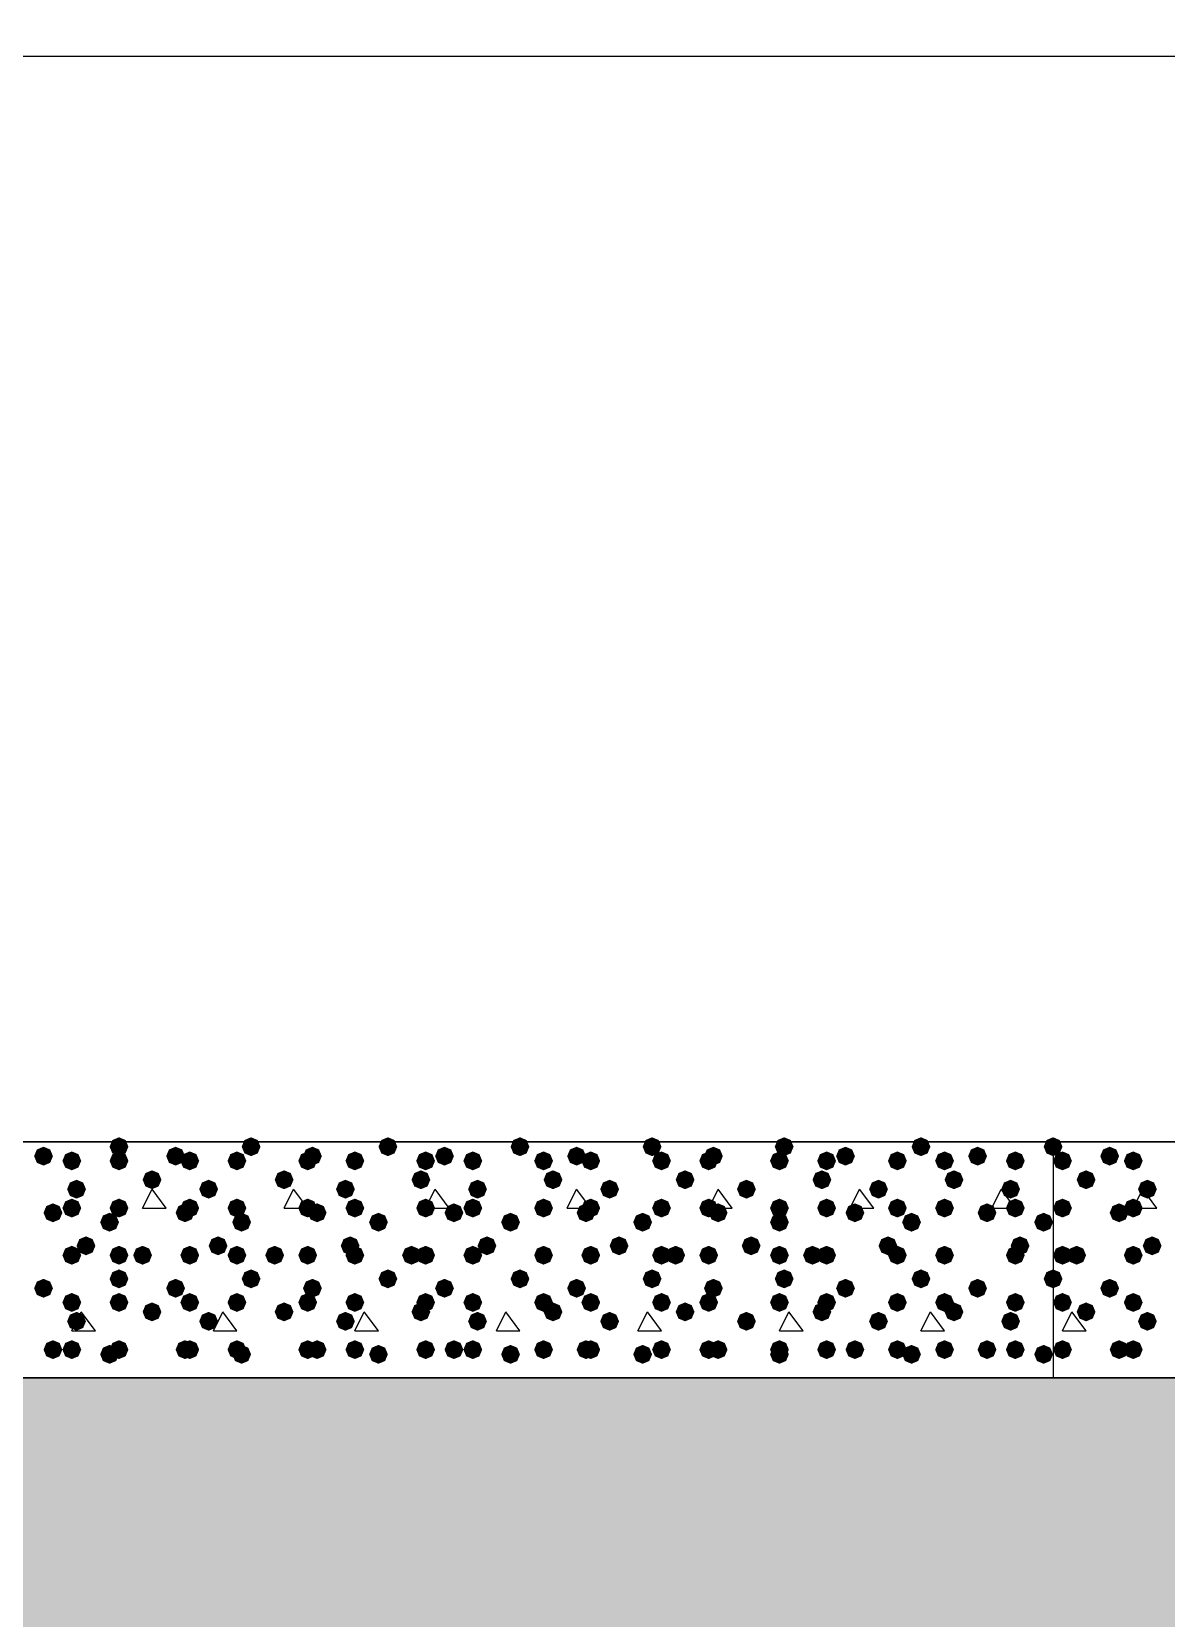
# Model space of a CAD drawing. Header units: millimetres. Extents: x 0 to 420, y 0 to 297.
# Drawn here: x 249.2 to 259.38, y 160.11 to 174.34 of the extents above; entities that cross this region are included whole.
import ezdxf

# ---------------------------------------------------------------- set-up
doc = ezdxf.new("R2010")
doc.units = ezdxf.units.MM
doc.layers.get('0').update_dxf_attribs({"linetype": 'CONTINUOUS'})

msp = doc.modelspace()

# ---------------------------------------------------------------- hatches: boundary and pattern name
at = {"true_color": 0x000008}
for points in [[(250.063, 164.338), (250.038129, 164.278204), (249.978333, 164.253333), (249.918538, 164.278204), (249.893667, 164.338), (249.918537, 164.397796), (249.978333, 164.422667), (250.038129, 164.397796)], [(251.248333, 164.338), (251.223462, 164.278204), (251.163667, 164.253333), (251.103871, 164.278204), (251.079, 164.338), (251.103871, 164.397796), (251.163667, 164.422667), (251.223462, 164.397796)], [(252.476, 164.338), (252.451129, 164.278204), (252.391333, 164.253333), (252.331538, 164.278204), (252.306667, 164.338), (252.331537, 164.397796), (252.391333, 164.422667), (252.451129, 164.397796)], [(253.661333, 164.338), (253.636462, 164.278204), (253.576667, 164.253333), (253.516871, 164.278204), (253.492, 164.338), (253.516871, 164.397796), (253.576667, 164.422667), (253.636462, 164.397796)], [(254.846667, 164.338), (254.821796, 164.278204), (254.762, 164.253333), (254.702204, 164.278204), (254.677333, 164.338), (254.702204, 164.397796), (254.762, 164.422667), (254.821796, 164.397796)], [(256.032, 164.338), (256.007129, 164.278204), (255.947333, 164.253333), (255.887538, 164.278204), (255.862667, 164.338), (255.887537, 164.397796), (255.947333, 164.422667), (256.007129, 164.397796)], [(257.259667, 164.338), (257.234796, 164.278204), (257.175, 164.253333), (257.115204, 164.278204), (257.090333, 164.338), (257.115204, 164.397796), (257.175, 164.422667), (257.234796, 164.397796)], [(258.445, 164.338), (258.420129, 164.278204), (258.360333, 164.253333), (258.300538, 164.278204), (258.275667, 164.338), (258.300537, 164.397796), (258.360333, 164.422667), (258.420129, 164.397796)], [(249.385667, 164.253333), (249.360796, 164.193537), (249.301, 164.168667), (249.241204, 164.193537), (249.216333, 164.253333), (249.241204, 164.313129), (249.301, 164.338), (249.360796, 164.313129)], [(249.639667, 164.211), (249.614796, 164.151204), (249.555, 164.126333), (249.495204, 164.151204), (249.470333, 164.211), (249.495204, 164.270796), (249.555, 164.295667), (249.614796, 164.270796)], [(250.063, 164.211), (250.038129, 164.151204), (249.978333, 164.126333), (249.918538, 164.151204), (249.893667, 164.211), (249.918537, 164.270796), (249.978333, 164.295667), (250.038129, 164.270796)], [(250.571, 164.253333), (250.546129, 164.193537), (250.486333, 164.168667), (250.426538, 164.193537), (250.401667, 164.253333), (250.426537, 164.313129), (250.486333, 164.338), (250.546129, 164.313129)], [(250.698, 164.211), (250.673129, 164.151204), (250.613333, 164.126333), (250.553538, 164.151204), (250.528667, 164.211), (250.553537, 164.270796), (250.613333, 164.295667), (250.673129, 164.270796)], [(251.121333, 164.211), (251.096462, 164.151204), (251.036667, 164.126333), (250.976871, 164.151204), (250.952, 164.211), (250.976871, 164.270796), (251.036667, 164.295667), (251.096462, 164.270796)], [(251.756333, 164.211), (251.731462, 164.151204), (251.671667, 164.126333), (251.611871, 164.151204), (251.587, 164.211), (251.611871, 164.270796), (251.671667, 164.295667), (251.731462, 164.270796)], [(251.798667, 164.253333), (251.773796, 164.193537), (251.714, 164.168667), (251.654204, 164.193537), (251.629333, 164.253333), (251.654204, 164.313129), (251.714, 164.338), (251.773796, 164.313129)], [(252.179667, 164.211), (252.154796, 164.151204), (252.095, 164.126333), (252.035204, 164.151204), (252.010333, 164.211), (252.035204, 164.270796), (252.095, 164.295667), (252.154796, 164.270796)], [(252.814667, 164.211), (252.789796, 164.151204), (252.73, 164.126333), (252.670204, 164.151204), (252.645333, 164.211), (252.670204, 164.270796), (252.73, 164.295667), (252.789796, 164.270796)], [(252.984, 164.253333), (252.959129, 164.193537), (252.899333, 164.168667), (252.839538, 164.193537), (252.814667, 164.253333), (252.839537, 164.313129), (252.899333, 164.338), (252.959129, 164.313129)], [(253.238, 164.211), (253.213129, 164.151204), (253.153333, 164.126333), (253.093538, 164.151204), (253.068667, 164.211), (253.093537, 164.270796), (253.153333, 164.295667), (253.213129, 164.270796)], [(253.873, 164.211), (253.848129, 164.151204), (253.788333, 164.126333), (253.728538, 164.151204), (253.703667, 164.211), (253.728537, 164.270796), (253.788333, 164.295667), (253.848129, 164.270796)], [(254.169333, 164.253333), (254.144463, 164.193537), (254.084667, 164.168667), (254.024871, 164.193537), (254, 164.253333), (254.024871, 164.313129), (254.084667, 164.338), (254.144462, 164.313129)], [(254.296333, 164.211), (254.271462, 164.151204), (254.211667, 164.126333), (254.151871, 164.151204), (254.127, 164.211), (254.151871, 164.270796), (254.211667, 164.295667), (254.271462, 164.270796)], [(254.931333, 164.211), (254.906462, 164.151204), (254.846667, 164.126333), (254.786871, 164.151204), (254.762, 164.211), (254.786871, 164.270796), (254.846667, 164.295667), (254.906462, 164.270796)], [(255.354667, 164.211), (255.329796, 164.151204), (255.27, 164.126333), (255.210204, 164.151204), (255.185333, 164.211), (255.210204, 164.270796), (255.27, 164.295667), (255.329796, 164.270796)], [(255.397, 164.253333), (255.372129, 164.193537), (255.312333, 164.168667), (255.252537, 164.193537), (255.227667, 164.253333), (255.252537, 164.313129), (255.312333, 164.338), (255.372129, 164.313129)], [(255.989667, 164.211), (255.964796, 164.151204), (255.905, 164.126333), (255.845204, 164.151204), (255.820333, 164.211), (255.845204, 164.270796), (255.905, 164.295667), (255.964796, 164.270796)], [(256.413, 164.211), (256.388129, 164.151204), (256.328333, 164.126333), (256.268537, 164.151204), (256.243667, 164.211), (256.268537, 164.270796), (256.328333, 164.295667), (256.388129, 164.270796)], [(256.582333, 164.253333), (256.557462, 164.193537), (256.497667, 164.168667), (256.437871, 164.193537), (256.413, 164.253333), (256.437871, 164.313129), (256.497667, 164.338), (256.557462, 164.313129)], [(257.048, 164.211), (257.023129, 164.151204), (256.963333, 164.126333), (256.903537, 164.151204), (256.878667, 164.211), (256.903537, 164.270796), (256.963333, 164.295667), (257.023129, 164.270796)], [(257.471333, 164.211), (257.446462, 164.151204), (257.386667, 164.126333), (257.326871, 164.151204), (257.302, 164.211), (257.326871, 164.270796), (257.386667, 164.295667), (257.446462, 164.270796)], [(257.767667, 164.253333), (257.742796, 164.193537), (257.683, 164.168667), (257.623204, 164.193537), (257.598333, 164.253333), (257.623204, 164.313129), (257.683, 164.338), (257.742796, 164.313129)], [(258.106333, 164.211), (258.081462, 164.151204), (258.021667, 164.126333), (257.961871, 164.151204), (257.937, 164.211), (257.961871, 164.270796), (258.021667, 164.295667), (258.081462, 164.270796)], [(250.359333, 164.041667), (250.334463, 163.981871), (250.274667, 163.957), (250.214871, 163.981871), (250.19, 164.041667), (250.214871, 164.101462), (250.274667, 164.126333), (250.334462, 164.101463)], [(251.544667, 164.041667), (251.519796, 163.981871), (251.46, 163.957), (251.400204, 163.981871), (251.375333, 164.041667), (251.400204, 164.101462), (251.46, 164.126333), (251.519796, 164.101463)], [(252.772333, 164.041667), (252.747462, 163.981871), (252.687667, 163.957), (252.627871, 163.981871), (252.603, 164.041667), (252.627871, 164.101462), (252.687667, 164.126333), (252.747462, 164.101463)], [(253.957667, 164.041667), (253.932796, 163.981871), (253.873, 163.957), (253.813204, 163.981871), (253.788333, 164.041667), (253.813204, 164.101462), (253.873, 164.126333), (253.932796, 164.101463)], [(255.143, 164.041667), (255.118129, 163.981871), (255.058333, 163.957), (254.998538, 163.981871), (254.973667, 164.041667), (254.998537, 164.101462), (255.058333, 164.126333), (255.118129, 164.101463)], [(256.370667, 164.041667), (256.345796, 163.981871), (256.286, 163.957), (256.226204, 163.981871), (256.201333, 164.041667), (256.226204, 164.101462), (256.286, 164.126333), (256.345796, 164.101463)], [(257.556, 164.041667), (257.531129, 163.981871), (257.471333, 163.957), (257.411538, 163.981871), (257.386667, 164.041667), (257.411537, 164.101462), (257.471333, 164.126333), (257.531129, 164.101463)], [(249.682, 163.957), (249.657129, 163.897204), (249.597333, 163.872333), (249.537537, 163.897204), (249.512667, 163.957), (249.537537, 164.016796), (249.597333, 164.041667), (249.657129, 164.016796)], [(250.867333, 163.957), (250.842462, 163.897204), (250.782667, 163.872333), (250.722871, 163.897204), (250.698, 163.957), (250.722871, 164.016796), (250.782667, 164.041667), (250.842462, 164.016796)], [(252.095, 163.957), (252.070129, 163.897204), (252.010333, 163.872333), (251.950538, 163.897204), (251.925667, 163.957), (251.950537, 164.016796), (252.010333, 164.041667), (252.070129, 164.016796)], [(253.280333, 163.957), (253.255462, 163.897204), (253.195667, 163.872333), (253.135871, 163.897204), (253.111, 163.957), (253.135871, 164.016796), (253.195667, 164.041667), (253.255462, 164.016796)], [(254.465667, 163.957), (254.440796, 163.897204), (254.381, 163.872333), (254.321204, 163.897204), (254.296333, 163.957), (254.321204, 164.016796), (254.381, 164.041667), (254.440796, 164.016796)], [(255.693333, 163.957), (255.668462, 163.897204), (255.608667, 163.872333), (255.548871, 163.897204), (255.524, 163.957), (255.548871, 164.016796), (255.608667, 164.041667), (255.668462, 164.016796)], [(256.878667, 163.957), (256.853796, 163.897204), (256.794, 163.872333), (256.734204, 163.897204), (256.709333, 163.957), (256.734204, 164.016796), (256.794, 164.041667), (256.853796, 164.016796)], [(258.064, 163.957), (258.039129, 163.897204), (257.979333, 163.872333), (257.919538, 163.897204), (257.894667, 163.957), (257.919537, 164.016796), (257.979333, 164.041667), (258.039129, 164.016796)], [(249.470333, 163.745333), (249.445462, 163.685537), (249.385667, 163.660667), (249.325871, 163.685537), (249.301, 163.745333), (249.325871, 163.805129), (249.385667, 163.83), (249.445462, 163.805129)], [(249.639667, 163.787667), (249.614796, 163.727871), (249.555, 163.703), (249.495204, 163.727871), (249.470333, 163.787667), (249.495204, 163.847462), (249.555, 163.872333), (249.614796, 163.847463)], [(250.063, 163.787667), (250.038129, 163.727871), (249.978333, 163.703), (249.918538, 163.727871), (249.893667, 163.787667), (249.918537, 163.847462), (249.978333, 163.872333), (250.038129, 163.847463)], [(250.655667, 163.745333), (250.630796, 163.685537), (250.571, 163.660667), (250.511204, 163.685537), (250.486333, 163.745333), (250.511204, 163.805129), (250.571, 163.83), (250.630796, 163.805129)], [(250.698, 163.787667), (250.673129, 163.727871), (250.613333, 163.703), (250.553538, 163.727871), (250.528667, 163.787667), (250.553537, 163.847462), (250.613333, 163.872333), (250.673129, 163.847463)], [(251.121333, 163.787667), (251.096462, 163.727871), (251.036667, 163.703), (250.976871, 163.727871), (250.952, 163.787667), (250.976871, 163.847462), (251.036667, 163.872333), (251.096462, 163.847463)], [(251.756333, 163.787667), (251.731462, 163.727871), (251.671667, 163.703), (251.611871, 163.727871), (251.587, 163.787667), (251.611871, 163.847462), (251.671667, 163.872333), (251.731462, 163.847463)], [(251.841, 163.745333), (251.816129, 163.685537), (251.756333, 163.660667), (251.696538, 163.685537), (251.671667, 163.745333), (251.696537, 163.805129), (251.756333, 163.83), (251.816129, 163.805129)], [(252.179667, 163.787667), (252.154796, 163.727871), (252.095, 163.703), (252.035204, 163.727871), (252.010333, 163.787667), (252.035204, 163.847462), (252.095, 163.872333), (252.154796, 163.847463)], [(252.814667, 163.787667), (252.789796, 163.727871), (252.73, 163.703), (252.670204, 163.727871), (252.645333, 163.787667), (252.670204, 163.847462), (252.73, 163.872333), (252.789796, 163.847463)], [(253.068667, 163.745333), (253.043796, 163.685537), (252.984, 163.660667), (252.924204, 163.685537), (252.899333, 163.745333), (252.924204, 163.805129), (252.984, 163.83), (253.043796, 163.805129)], [(253.238, 163.787667), (253.213129, 163.727871), (253.153333, 163.703), (253.093538, 163.727871), (253.068667, 163.787667), (253.093537, 163.847462), (253.153333, 163.872333), (253.213129, 163.847463)], [(253.873, 163.787667), (253.848129, 163.727871), (253.788333, 163.703), (253.728538, 163.727871), (253.703667, 163.787667), (253.728537, 163.847462), (253.788333, 163.872333), (253.848129, 163.847463)], [(254.254, 163.745333), (254.229129, 163.685537), (254.169333, 163.660667), (254.109537, 163.685537), (254.084667, 163.745333), (254.109537, 163.805129), (254.169333, 163.83), (254.229129, 163.805129)], [(254.296333, 163.787667), (254.271462, 163.727871), (254.211667, 163.703), (254.151871, 163.727871), (254.127, 163.787667), (254.151871, 163.847462), (254.211667, 163.872333), (254.271462, 163.847463)], [(254.931333, 163.787667), (254.906462, 163.727871), (254.846667, 163.703), (254.786871, 163.727871), (254.762, 163.787667), (254.786871, 163.847462), (254.846667, 163.872333), (254.906462, 163.847463)], [(255.354667, 163.787667), (255.329796, 163.727871), (255.27, 163.703), (255.210204, 163.727871), (255.185333, 163.787667), (255.210204, 163.847462), (255.27, 163.872333), (255.329796, 163.847463)], [(255.439333, 163.745333), (255.414463, 163.685537), (255.354667, 163.660667), (255.294871, 163.685537), (255.27, 163.745333), (255.294871, 163.805129), (255.354667, 163.83), (255.414462, 163.805129)], [(255.989667, 163.787667), (255.964796, 163.727871), (255.905, 163.703), (255.845204, 163.727871), (255.820333, 163.787667), (255.845204, 163.847462), (255.905, 163.872333), (255.964796, 163.847463)], [(256.413, 163.787667), (256.388129, 163.727871), (256.328333, 163.703), (256.268537, 163.727871), (256.243667, 163.787667), (256.268537, 163.847462), (256.328333, 163.872333), (256.388129, 163.847463)], [(256.667, 163.745333), (256.642129, 163.685537), (256.582333, 163.660667), (256.522538, 163.685537), (256.497667, 163.745333), (256.522537, 163.805129), (256.582333, 163.83), (256.642129, 163.805129)], [(257.048, 163.787667), (257.023129, 163.727871), (256.963333, 163.703), (256.903537, 163.727871), (256.878667, 163.787667), (256.903537, 163.847462), (256.963333, 163.872333), (257.023129, 163.847463)], [(257.471333, 163.787667), (257.446462, 163.727871), (257.386667, 163.703), (257.326871, 163.727871), (257.302, 163.787667), (257.326871, 163.847462), (257.386667, 163.872333), (257.446462, 163.847463)], [(257.852333, 163.745333), (257.827463, 163.685537), (257.767667, 163.660667), (257.707871, 163.685537), (257.683, 163.745333), (257.707871, 163.805129), (257.767667, 163.83), (257.827462, 163.805129)], [(258.106333, 163.787667), (258.081462, 163.727871), (258.021667, 163.703), (257.961871, 163.727871), (257.937, 163.787667), (257.961871, 163.847462), (258.021667, 163.872333), (258.081462, 163.847463)], [(249.978333, 163.660667), (249.953463, 163.600871), (249.893667, 163.576), (249.833871, 163.600871), (249.809, 163.660667), (249.833871, 163.720462), (249.893667, 163.745333), (249.953462, 163.720463)], [(251.163667, 163.660667), (251.138796, 163.600871), (251.079, 163.576), (251.019204, 163.600871), (250.994333, 163.660667), (251.019204, 163.720462), (251.079, 163.745333), (251.138796, 163.720463)], [(252.391333, 163.660667), (252.366462, 163.600871), (252.306667, 163.576), (252.246871, 163.600871), (252.222, 163.660667), (252.246871, 163.720462), (252.306667, 163.745333), (252.366462, 163.720463)], [(253.576667, 163.660667), (253.551796, 163.600871), (253.492, 163.576), (253.432204, 163.600871), (253.407333, 163.660667), (253.432204, 163.720462), (253.492, 163.745333), (253.551796, 163.720463)], [(254.762, 163.660667), (254.737129, 163.600871), (254.677333, 163.576), (254.617538, 163.600871), (254.592667, 163.660667), (254.617537, 163.720462), (254.677333, 163.745333), (254.737129, 163.720463)], [(255.989667, 163.660667), (255.964796, 163.600871), (255.905, 163.576), (255.845204, 163.600871), (255.820333, 163.660667), (255.845204, 163.720462), (255.905, 163.745333), (255.964796, 163.720463)], [(257.175, 163.660667), (257.150129, 163.600871), (257.090333, 163.576), (257.030538, 163.600871), (257.005667, 163.660667), (257.030537, 163.720462), (257.090333, 163.745333), (257.150129, 163.720463)], [(258.360333, 163.660667), (258.335462, 163.600871), (258.275667, 163.576), (258.215871, 163.600871), (258.191, 163.660667), (258.215871, 163.720462), (258.275667, 163.745333), (258.335462, 163.720463)], [(249.766667, 163.449), (249.741796, 163.389204), (249.682, 163.364333), (249.622204, 163.389204), (249.597333, 163.449), (249.622204, 163.508796), (249.682, 163.533667), (249.741796, 163.508796)], [(250.952, 163.449), (250.927129, 163.389204), (250.867333, 163.364333), (250.807538, 163.389204), (250.782667, 163.449), (250.807537, 163.508796), (250.867333, 163.533667), (250.927129, 163.508796)], [(252.137333, 163.449), (252.112462, 163.389204), (252.052667, 163.364333), (251.992871, 163.389204), (251.968, 163.449), (251.992871, 163.508796), (252.052667, 163.533667), (252.112462, 163.508796)], [(253.365, 163.449), (253.340129, 163.389204), (253.280333, 163.364333), (253.220538, 163.389204), (253.195667, 163.449), (253.220537, 163.508796), (253.280333, 163.533667), (253.340129, 163.508796)], [(254.550333, 163.449), (254.525462, 163.389204), (254.465667, 163.364333), (254.405871, 163.389204), (254.381, 163.449), (254.405871, 163.508796), (254.465667, 163.533667), (254.525462, 163.508796)], [(255.735667, 163.449), (255.710796, 163.389204), (255.651, 163.364333), (255.591204, 163.389204), (255.566333, 163.449), (255.591204, 163.508796), (255.651, 163.533667), (255.710796, 163.508796)], [(256.963333, 163.449), (256.938463, 163.389204), (256.878667, 163.364333), (256.818871, 163.389204), (256.794, 163.449), (256.818871, 163.508796), (256.878667, 163.533667), (256.938462, 163.508796)], [(258.148667, 163.449), (258.123796, 163.389204), (258.064, 163.364333), (258.004204, 163.389204), (257.979333, 163.449), (258.004204, 163.508796), (258.064, 163.533667), (258.123796, 163.508796)], [(249.639667, 163.364333), (249.614796, 163.304537), (249.555, 163.279667), (249.495204, 163.304537), (249.470333, 163.364333), (249.495204, 163.424129), (249.555, 163.449), (249.614796, 163.424129)], [(250.063, 163.364333), (250.038129, 163.304537), (249.978333, 163.279667), (249.918538, 163.304537), (249.893667, 163.364333), (249.918537, 163.424129), (249.978333, 163.449), (250.038129, 163.424129)], [(250.274667, 163.364333), (250.249796, 163.304537), (250.19, 163.279667), (250.130204, 163.304537), (250.105333, 163.364333), (250.130204, 163.424129), (250.19, 163.449), (250.249796, 163.424129)], [(250.698, 163.364333), (250.673129, 163.304537), (250.613333, 163.279667), (250.553538, 163.304537), (250.528667, 163.364333), (250.553537, 163.424129), (250.613333, 163.449), (250.673129, 163.424129)], [(251.121333, 163.364333), (251.096462, 163.304537), (251.036667, 163.279667), (250.976871, 163.304537), (250.952, 163.364333), (250.976871, 163.424129), (251.036667, 163.449), (251.096462, 163.424129)], [(251.46, 163.364333), (251.435129, 163.304537), (251.375333, 163.279667), (251.315538, 163.304537), (251.290667, 163.364333), (251.315537, 163.424129), (251.375333, 163.449), (251.435129, 163.424129)], [(251.756333, 163.364333), (251.731462, 163.304537), (251.671667, 163.279667), (251.611871, 163.304537), (251.587, 163.364333), (251.611871, 163.424129), (251.671667, 163.449), (251.731462, 163.424129)], [(252.179667, 163.364333), (252.154796, 163.304537), (252.095, 163.279667), (252.035204, 163.304537), (252.010333, 163.364333), (252.035204, 163.424129), (252.095, 163.449), (252.154796, 163.424129)], [(252.687667, 163.364333), (252.662796, 163.304537), (252.603, 163.279667), (252.543204, 163.304537), (252.518333, 163.364333), (252.543204, 163.424129), (252.603, 163.449), (252.662796, 163.424129)], [(252.814667, 163.364333), (252.789796, 163.304537), (252.73, 163.279667), (252.670204, 163.304537), (252.645333, 163.364333), (252.670204, 163.424129), (252.73, 163.449), (252.789796, 163.424129)], [(253.238, 163.364333), (253.213129, 163.304537), (253.153333, 163.279667), (253.093538, 163.304537), (253.068667, 163.364333), (253.093537, 163.424129), (253.153333, 163.449), (253.213129, 163.424129)], [(253.873, 163.364333), (253.848129, 163.304537), (253.788333, 163.279667), (253.728538, 163.304537), (253.703667, 163.364333), (253.728537, 163.424129), (253.788333, 163.449), (253.848129, 163.424129)], [(253.873, 163.364333), (253.848129, 163.304537), (253.788333, 163.279667), (253.728538, 163.304537), (253.703667, 163.364333), (253.728537, 163.424129), (253.788333, 163.449), (253.848129, 163.424129)], [(254.296333, 163.364333), (254.271462, 163.304537), (254.211667, 163.279667), (254.151871, 163.304537), (254.127, 163.364333), (254.151871, 163.424129), (254.211667, 163.449), (254.271462, 163.424129)], [(254.931333, 163.364333), (254.906462, 163.304537), (254.846667, 163.279667), (254.786871, 163.304537), (254.762, 163.364333), (254.786871, 163.424129), (254.846667, 163.449), (254.906462, 163.424129)], [(255.058333, 163.364333), (255.033462, 163.304537), (254.973667, 163.279667), (254.913871, 163.304537), (254.889, 163.364333), (254.913871, 163.424129), (254.973667, 163.449), (255.033462, 163.424129)], [(255.354667, 163.364333), (255.329796, 163.304537), (255.27, 163.279667), (255.210204, 163.304537), (255.185333, 163.364333), (255.210204, 163.424129), (255.27, 163.449), (255.329796, 163.424129)], [(255.989667, 163.364333), (255.964796, 163.304537), (255.905, 163.279667), (255.845204, 163.304537), (255.820333, 163.364333), (255.845204, 163.424129), (255.905, 163.449), (255.964796, 163.424129)], [(256.286, 163.364333), (256.261129, 163.304537), (256.201333, 163.279667), (256.141538, 163.304537), (256.116667, 163.364333), (256.141537, 163.424129), (256.201333, 163.449), (256.261129, 163.424129)], [(256.413, 163.364333), (256.388129, 163.304537), (256.328333, 163.279667), (256.268537, 163.304537), (256.243667, 163.364333), (256.268537, 163.424129), (256.328333, 163.449), (256.388129, 163.424129)], [(257.048, 163.364333), (257.023129, 163.304537), (256.963333, 163.279667), (256.903537, 163.304537), (256.878667, 163.364333), (256.903537, 163.424129), (256.963333, 163.449), (257.023129, 163.424129)], [(257.471333, 163.364333), (257.446462, 163.304537), (257.386667, 163.279667), (257.326871, 163.304537), (257.302, 163.364333), (257.326871, 163.424129), (257.386667, 163.449), (257.446462, 163.424129)], [(257.471333, 163.364333), (257.446462, 163.304537), (257.386667, 163.279667), (257.326871, 163.304537), (257.302, 163.364333), (257.326871, 163.424129), (257.386667, 163.449), (257.446462, 163.424129)], [(258.106333, 163.364333), (258.081462, 163.304537), (258.021667, 163.279667), (257.961871, 163.304537), (257.937, 163.364333), (257.961871, 163.424129), (258.021667, 163.449), (258.081462, 163.424129)], [(249.385667, 163.068), (249.360796, 163.008204), (249.301, 162.983333), (249.241204, 163.008204), (249.216333, 163.068), (249.241204, 163.127796), (249.301, 163.152667), (249.360796, 163.127796)], [(250.063, 163.152667), (250.038129, 163.092871), (249.978333, 163.068), (249.918538, 163.092871), (249.893667, 163.152667), (249.918537, 163.212462), (249.978333, 163.237333), (250.038129, 163.212463)], [(250.571, 163.068), (250.546129, 163.008204), (250.486333, 162.983333), (250.426538, 163.008204), (250.401667, 163.068), (250.426537, 163.127796), (250.486333, 163.152667), (250.546129, 163.127796)], [(251.248333, 163.152667), (251.223462, 163.092871), (251.163667, 163.068), (251.103871, 163.092871), (251.079, 163.152667), (251.103871, 163.212462), (251.163667, 163.237333), (251.223462, 163.212463)], [(251.798667, 163.068), (251.773796, 163.008204), (251.714, 162.983333), (251.654204, 163.008204), (251.629333, 163.068), (251.654204, 163.127796), (251.714, 163.152667), (251.773796, 163.127796)], [(252.476, 163.152667), (252.451129, 163.092871), (252.391333, 163.068), (252.331538, 163.092871), (252.306667, 163.152667), (252.331537, 163.212462), (252.391333, 163.237333), (252.451129, 163.212463)], [(252.984, 163.068), (252.959129, 163.008204), (252.899333, 162.983333), (252.839538, 163.008204), (252.814667, 163.068), (252.839537, 163.127796), (252.899333, 163.152667), (252.959129, 163.127796)], [(253.661333, 163.152667), (253.636462, 163.092871), (253.576667, 163.068), (253.516871, 163.092871), (253.492, 163.152667), (253.516871, 163.212462), (253.576667, 163.237333), (253.636462, 163.212463)], [(254.169333, 163.068), (254.144463, 163.008204), (254.084667, 162.983333), (254.024871, 163.008204), (254, 163.068), (254.024871, 163.127796), (254.084667, 163.152667), (254.144462, 163.127796)], [(254.846667, 163.152667), (254.821796, 163.092871), (254.762, 163.068), (254.702204, 163.092871), (254.677333, 163.152667), (254.702204, 163.212462), (254.762, 163.237333), (254.821796, 163.212463)], [(255.397, 163.068), (255.372129, 163.008204), (255.312333, 162.983333), (255.252537, 163.008204), (255.227667, 163.068), (255.252537, 163.127796), (255.312333, 163.152667), (255.372129, 163.127796)], [(256.032, 163.152667), (256.007129, 163.092871), (255.947333, 163.068), (255.887538, 163.092871), (255.862667, 163.152667), (255.887537, 163.212462), (255.947333, 163.237333), (256.007129, 163.212463)], [(256.582333, 163.068), (256.557462, 163.008204), (256.497667, 162.983333), (256.437871, 163.008204), (256.413, 163.068), (256.437871, 163.127796), (256.497667, 163.152667), (256.557462, 163.127796)], [(257.259667, 163.152667), (257.234796, 163.092871), (257.175, 163.068), (257.115204, 163.092871), (257.090333, 163.152667), (257.115204, 163.212462), (257.175, 163.237333), (257.234796, 163.212463)], [(257.767667, 163.068), (257.742796, 163.008204), (257.683, 162.983333), (257.623204, 163.008204), (257.598333, 163.068), (257.623204, 163.127796), (257.683, 163.152667), (257.742796, 163.127796)], [(258.445, 163.152667), (258.420129, 163.092871), (258.360333, 163.068), (258.300538, 163.092871), (258.275667, 163.152667), (258.300537, 163.212462), (258.360333, 163.237333), (258.420129, 163.212463)], [(249.639667, 162.941), (249.614796, 162.881204), (249.555, 162.856333), (249.495204, 162.881204), (249.470333, 162.941), (249.495204, 163.000796), (249.555, 163.025667), (249.614796, 163.000796)], [(250.063, 162.941), (250.038129, 162.881204), (249.978333, 162.856333), (249.918538, 162.881204), (249.893667, 162.941), (249.918537, 163.000796), (249.978333, 163.025667), (250.038129, 163.000796)], [(250.698, 162.941), (250.673129, 162.881204), (250.613333, 162.856333), (250.553538, 162.881204), (250.528667, 162.941), (250.553537, 163.000796), (250.613333, 163.025667), (250.673129, 163.000796)], [(251.121333, 162.941), (251.096462, 162.881204), (251.036667, 162.856333), (250.976871, 162.881204), (250.952, 162.941), (250.976871, 163.000796), (251.036667, 163.025667), (251.096462, 163.000796)], [(251.756333, 162.941), (251.731462, 162.881204), (251.671667, 162.856333), (251.611871, 162.881204), (251.587, 162.941), (251.611871, 163.000796), (251.671667, 163.025667), (251.731462, 163.000796)], [(252.179667, 162.941), (252.154796, 162.881204), (252.095, 162.856333), (252.035204, 162.881204), (252.010333, 162.941), (252.035204, 163.000796), (252.095, 163.025667), (252.154796, 163.000796)], [(252.814667, 162.941), (252.789796, 162.881204), (252.73, 162.856333), (252.670204, 162.881204), (252.645333, 162.941), (252.670204, 163.000796), (252.73, 163.025667), (252.789796, 163.000796)], [(253.238, 162.941), (253.213129, 162.881204), (253.153333, 162.856333), (253.093538, 162.881204), (253.068667, 162.941), (253.093537, 163.000796), (253.153333, 163.025667), (253.213129, 163.000796)], [(253.873, 162.941), (253.848129, 162.881204), (253.788333, 162.856333), (253.728538, 162.881204), (253.703667, 162.941), (253.728537, 163.000796), (253.788333, 163.025667), (253.848129, 163.000796)], [(254.296333, 162.941), (254.271462, 162.881204), (254.211667, 162.856333), (254.151871, 162.881204), (254.127, 162.941), (254.151871, 163.000796), (254.211667, 163.025667), (254.271462, 163.000796)], [(254.931333, 162.941), (254.906462, 162.881204), (254.846667, 162.856333), (254.786871, 162.881204), (254.762, 162.941), (254.786871, 163.000796), (254.846667, 163.025667), (254.906462, 163.000796)], [(255.354667, 162.941), (255.329796, 162.881204), (255.27, 162.856333), (255.210204, 162.881204), (255.185333, 162.941), (255.210204, 163.000796), (255.27, 163.025667), (255.329796, 163.000796)], [(255.989667, 162.941), (255.964796, 162.881204), (255.905, 162.856333), (255.845204, 162.881204), (255.820333, 162.941), (255.845204, 163.000796), (255.905, 163.025667), (255.964796, 163.000796)], [(256.413, 162.941), (256.388129, 162.881204), (256.328333, 162.856333), (256.268537, 162.881204), (256.243667, 162.941), (256.268537, 163.000796), (256.328333, 163.025667), (256.388129, 163.000796)], [(257.048, 162.941), (257.023129, 162.881204), (256.963333, 162.856333), (256.903537, 162.881204), (256.878667, 162.941), (256.903537, 163.000796), (256.963333, 163.025667), (257.023129, 163.000796)], [(257.471333, 162.941), (257.446462, 162.881204), (257.386667, 162.856333), (257.326871, 162.881204), (257.302, 162.941), (257.326871, 163.000796), (257.386667, 163.025667), (257.446462, 163.000796)], [(258.106333, 162.941), (258.081462, 162.881204), (258.021667, 162.856333), (257.961871, 162.881204), (257.937, 162.941), (257.961871, 163.000796), (258.021667, 163.025667), (258.081462, 163.000796)], [(249.682, 162.771667), (249.657129, 162.711871), (249.597333, 162.687), (249.537537, 162.711871), (249.512667, 162.771667), (249.537537, 162.831462), (249.597333, 162.856333), (249.657129, 162.831463)], [(250.359333, 162.856333), (250.334463, 162.796537), (250.274667, 162.771667), (250.214871, 162.796537), (250.19, 162.856333), (250.214871, 162.916129), (250.274667, 162.941), (250.334462, 162.916129)], [(250.867333, 162.771667), (250.842462, 162.711871), (250.782667, 162.687), (250.722871, 162.711871), (250.698, 162.771667), (250.722871, 162.831462), (250.782667, 162.856333), (250.842462, 162.831463)], [(251.544667, 162.856333), (251.519796, 162.796537), (251.46, 162.771667), (251.400204, 162.796537), (251.375333, 162.856333), (251.400204, 162.916129), (251.46, 162.941), (251.519796, 162.916129)], [(252.095, 162.771667), (252.070129, 162.711871), (252.010333, 162.687), (251.950538, 162.711871), (251.925667, 162.771667), (251.950537, 162.831462), (252.010333, 162.856333), (252.070129, 162.831463)], [(252.772333, 162.856333), (252.747462, 162.796537), (252.687667, 162.771667), (252.627871, 162.796537), (252.603, 162.856333), (252.627871, 162.916129), (252.687667, 162.941), (252.747462, 162.916129)], [(253.280333, 162.771667), (253.255462, 162.711871), (253.195667, 162.687), (253.135871, 162.711871), (253.111, 162.771667), (253.135871, 162.831462), (253.195667, 162.856333), (253.255462, 162.831463)], [(253.957667, 162.856333), (253.932796, 162.796537), (253.873, 162.771667), (253.813204, 162.796537), (253.788333, 162.856333), (253.813204, 162.916129), (253.873, 162.941), (253.932796, 162.916129)], [(254.465667, 162.771667), (254.440796, 162.711871), (254.381, 162.687), (254.321204, 162.711871), (254.296333, 162.771667), (254.321204, 162.831462), (254.381, 162.856333), (254.440796, 162.831463)], [(255.143, 162.856333), (255.118129, 162.796537), (255.058333, 162.771667), (254.998538, 162.796537), (254.973667, 162.856333), (254.998537, 162.916129), (255.058333, 162.941), (255.118129, 162.916129)], [(255.693333, 162.771667), (255.668462, 162.711871), (255.608667, 162.687), (255.548871, 162.711871), (255.524, 162.771667), (255.548871, 162.831462), (255.608667, 162.856333), (255.668462, 162.831463)], [(256.370667, 162.856333), (256.345796, 162.796537), (256.286, 162.771667), (256.226204, 162.796537), (256.201333, 162.856333), (256.226204, 162.916129), (256.286, 162.941), (256.345796, 162.916129)], [(256.878667, 162.771667), (256.853796, 162.711871), (256.794, 162.687), (256.734204, 162.711871), (256.709333, 162.771667), (256.734204, 162.831462), (256.794, 162.856333), (256.853796, 162.831463)], [(257.556, 162.856333), (257.531129, 162.796537), (257.471333, 162.771667), (257.411538, 162.796537), (257.386667, 162.856333), (257.411537, 162.916129), (257.471333, 162.941), (257.531129, 162.916129)], [(258.064, 162.771667), (258.039129, 162.711871), (257.979333, 162.687), (257.919538, 162.711871), (257.894667, 162.771667), (257.919537, 162.831462), (257.979333, 162.856333), (258.039129, 162.831463)], [(249.470333, 162.517667), (249.445462, 162.457871), (249.385667, 162.433), (249.325871, 162.457871), (249.301, 162.517667), (249.325871, 162.577462), (249.385667, 162.602333), (249.445462, 162.577463)], [(249.639667, 162.517667), (249.614796, 162.457871), (249.555, 162.433), (249.495204, 162.457871), (249.470333, 162.517667), (249.495204, 162.577462), (249.555, 162.602333), (249.614796, 162.577463)], [(249.978333, 162.475333), (249.953463, 162.415537), (249.893667, 162.390667), (249.833871, 162.415537), (249.809, 162.475333), (249.833871, 162.535129), (249.893667, 162.56), (249.953462, 162.535129)], [(250.063, 162.517667), (250.038129, 162.457871), (249.978333, 162.433), (249.918538, 162.457871), (249.893667, 162.517667), (249.918537, 162.577462), (249.978333, 162.602333), (250.038129, 162.577463)], [(250.655667, 162.517667), (250.630796, 162.457871), (250.571, 162.433), (250.511204, 162.457871), (250.486333, 162.517667), (250.511204, 162.577462), (250.571, 162.602333), (250.630796, 162.577463)], [(250.698, 162.517667), (250.673129, 162.457871), (250.613333, 162.433), (250.553538, 162.457871), (250.528667, 162.517667), (250.553537, 162.577462), (250.613333, 162.602333), (250.673129, 162.577463)], [(251.121333, 162.517667), (251.096462, 162.457871), (251.036667, 162.433), (250.976871, 162.457871), (250.952, 162.517667), (250.976871, 162.577462), (251.036667, 162.602333), (251.096462, 162.577463)], [(251.163667, 162.475333), (251.138796, 162.415537), (251.079, 162.390667), (251.019204, 162.415537), (250.994333, 162.475333), (251.019204, 162.535129), (251.079, 162.56), (251.138796, 162.535129)], [(251.756333, 162.517667), (251.731462, 162.457871), (251.671667, 162.433), (251.611871, 162.457871), (251.587, 162.517667), (251.611871, 162.577462), (251.671667, 162.602333), (251.731462, 162.577463)], [(251.841, 162.517667), (251.816129, 162.457871), (251.756333, 162.433), (251.696538, 162.457871), (251.671667, 162.517667), (251.696537, 162.577462), (251.756333, 162.602333), (251.816129, 162.577463)], [(252.179667, 162.517667), (252.154796, 162.457871), (252.095, 162.433), (252.035204, 162.457871), (252.010333, 162.517667), (252.035204, 162.577462), (252.095, 162.602333), (252.154796, 162.577463)], [(252.391333, 162.475333), (252.366462, 162.415537), (252.306667, 162.390667), (252.246871, 162.415537), (252.222, 162.475333), (252.246871, 162.535129), (252.306667, 162.56), (252.366462, 162.535129)], [(252.814667, 162.517667), (252.789796, 162.457871), (252.73, 162.433), (252.670204, 162.457871), (252.645333, 162.517667), (252.670204, 162.577462), (252.73, 162.602333), (252.789796, 162.577463)], [(253.068667, 162.517667), (253.043796, 162.457871), (252.984, 162.433), (252.924204, 162.457871), (252.899333, 162.517667), (252.924204, 162.577462), (252.984, 162.602333), (253.043796, 162.577463)], [(253.238, 162.517667), (253.213129, 162.457871), (253.153333, 162.433), (253.093538, 162.457871), (253.068667, 162.517667), (253.093537, 162.577462), (253.153333, 162.602333), (253.213129, 162.577463)], [(253.576667, 162.475333), (253.551796, 162.415537), (253.492, 162.390667), (253.432204, 162.415537), (253.407333, 162.475333), (253.432204, 162.535129), (253.492, 162.56), (253.551796, 162.535129)], [(253.873, 162.517667), (253.848129, 162.457871), (253.788333, 162.433), (253.728538, 162.457871), (253.703667, 162.517667), (253.728537, 162.577462), (253.788333, 162.602333), (253.848129, 162.577463)], [(254.254, 162.517667), (254.229129, 162.457871), (254.169333, 162.433), (254.109537, 162.457871), (254.084667, 162.517667), (254.109537, 162.577462), (254.169333, 162.602333), (254.229129, 162.577463)], [(254.296333, 162.517667), (254.271462, 162.457871), (254.211667, 162.433), (254.151871, 162.457871), (254.127, 162.517667), (254.151871, 162.577462), (254.211667, 162.602333), (254.271462, 162.577463)], [(254.762, 162.475333), (254.737129, 162.415537), (254.677333, 162.390667), (254.617538, 162.415537), (254.592667, 162.475333), (254.617537, 162.535129), (254.677333, 162.56), (254.737129, 162.535129)], [(254.931333, 162.517667), (254.906462, 162.457871), (254.846667, 162.433), (254.786871, 162.457871), (254.762, 162.517667), (254.786871, 162.577462), (254.846667, 162.602333), (254.906462, 162.577463)], [(255.354667, 162.517667), (255.329796, 162.457871), (255.27, 162.433), (255.210204, 162.457871), (255.185333, 162.517667), (255.210204, 162.577462), (255.27, 162.602333), (255.329796, 162.577463)], [(255.439333, 162.517667), (255.414463, 162.457871), (255.354667, 162.433), (255.294871, 162.457871), (255.27, 162.517667), (255.294871, 162.577462), (255.354667, 162.602333), (255.414462, 162.577463)], [(255.989667, 162.517667), (255.964796, 162.457871), (255.905, 162.433), (255.845204, 162.457871), (255.820333, 162.517667), (255.845204, 162.577462), (255.905, 162.602333), (255.964796, 162.577463)], [(255.989667, 162.475333), (255.964796, 162.415537), (255.905, 162.390667), (255.845204, 162.415537), (255.820333, 162.475333), (255.845204, 162.535129), (255.905, 162.56), (255.964796, 162.535129)], [(256.413, 162.517667), (256.388129, 162.457871), (256.328333, 162.433), (256.268537, 162.457871), (256.243667, 162.517667), (256.268537, 162.577462), (256.328333, 162.602333), (256.388129, 162.577463)], [(256.667, 162.517667), (256.642129, 162.457871), (256.582333, 162.433), (256.522538, 162.457871), (256.497667, 162.517667), (256.522537, 162.577462), (256.582333, 162.602333), (256.642129, 162.577463)], [(257.048, 162.517667), (257.023129, 162.457871), (256.963333, 162.433), (256.903537, 162.457871), (256.878667, 162.517667), (256.903537, 162.577462), (256.963333, 162.602333), (257.023129, 162.577463)], [(257.175, 162.475333), (257.150129, 162.415537), (257.090333, 162.390667), (257.030538, 162.415537), (257.005667, 162.475333), (257.030537, 162.535129), (257.090333, 162.56), (257.150129, 162.535129)], [(257.471333, 162.517667), (257.446462, 162.457871), (257.386667, 162.433), (257.326871, 162.457871), (257.302, 162.517667), (257.326871, 162.577462), (257.386667, 162.602333), (257.446462, 162.577463)], [(257.852333, 162.517667), (257.827463, 162.457871), (257.767667, 162.433), (257.707871, 162.457871), (257.683, 162.517667), (257.707871, 162.577462), (257.767667, 162.602333), (257.827462, 162.577463)], [(258.106333, 162.517667), (258.081462, 162.457871), (258.021667, 162.433), (257.961871, 162.457871), (257.937, 162.517667), (257.961871, 162.577462), (258.021667, 162.602333), (258.081462, 162.577463)], [(258.360333, 162.475333), (258.335462, 162.415537), (258.275667, 162.390667), (258.215871, 162.415537), (258.191, 162.475333), (258.215871, 162.535129), (258.275667, 162.56), (258.335462, 162.535129)]]:
    msp.add_hatch(color=0, dxfattribs=at).paths.add_polyline_path(points, flags=0)
at = {"true_color": 0x000007}
for points in [[(258.529667, 164.211), (258.504796, 164.151204), (258.445, 164.126333), (258.385204, 164.151204), (258.360333, 164.211), (258.385204, 164.270796), (258.445, 164.295667), (258.504796, 164.270796)], [(258.953, 164.253333), (258.928129, 164.193537), (258.868333, 164.168667), (258.808538, 164.193537), (258.783667, 164.253333), (258.808537, 164.313129), (258.868333, 164.338), (258.928129, 164.313129)], [(259.164667, 164.211), (259.139796, 164.151204), (259.08, 164.126333), (259.020204, 164.151204), (258.995333, 164.211), (259.020204, 164.270796), (259.08, 164.295667), (259.139796, 164.270796)], [(258.741333, 164.041667), (258.716462, 163.981871), (258.656667, 163.957), (258.596871, 163.981871), (258.572, 164.041667), (258.596871, 164.101462), (258.656667, 164.126333), (258.716462, 164.101463)], [(259.291667, 163.957), (259.266796, 163.897204), (259.207, 163.872333), (259.147204, 163.897204), (259.122333, 163.957), (259.147204, 164.016796), (259.207, 164.041667), (259.266796, 164.016796)], [(258.529667, 163.787667), (258.504796, 163.727871), (258.445, 163.703), (258.385204, 163.727871), (258.360333, 163.787667), (258.385204, 163.847462), (258.445, 163.872333), (258.504796, 163.847463)], [(259.037667, 163.745333), (259.012796, 163.685537), (258.953, 163.660667), (258.893204, 163.685537), (258.868333, 163.745333), (258.893204, 163.805129), (258.953, 163.83), (259.012796, 163.805129)], [(259.164667, 163.787667), (259.139796, 163.727871), (259.08, 163.703), (259.020204, 163.727871), (258.995333, 163.787667), (259.020204, 163.847462), (259.08, 163.872333), (259.139796, 163.847463)], [(259.334, 163.449), (259.309129, 163.389204), (259.249333, 163.364333), (259.189538, 163.389204), (259.164667, 163.449), (259.189537, 163.508796), (259.249333, 163.533667), (259.309129, 163.508796)], [(258.529667, 163.364333), (258.504796, 163.304537), (258.445, 163.279667), (258.385204, 163.304537), (258.360333, 163.364333), (258.385204, 163.424129), (258.445, 163.449), (258.504796, 163.424129)], [(258.656667, 163.364333), (258.631796, 163.304537), (258.572, 163.279667), (258.512204, 163.304537), (258.487333, 163.364333), (258.512204, 163.424129), (258.572, 163.449), (258.631796, 163.424129)], [(259.164667, 163.364333), (259.139796, 163.304537), (259.08, 163.279667), (259.020204, 163.304537), (258.995333, 163.364333), (259.020204, 163.424129), (259.08, 163.449), (259.139796, 163.424129)], [(258.953, 163.068), (258.928129, 163.008204), (258.868333, 162.983333), (258.808538, 163.008204), (258.783667, 163.068), (258.808537, 163.127796), (258.868333, 163.152667), (258.928129, 163.127796)], [(258.529667, 162.941), (258.504796, 162.881204), (258.445, 162.856333), (258.385204, 162.881204), (258.360333, 162.941), (258.385204, 163.000796), (258.445, 163.025667), (258.504796, 163.000796)], [(259.164667, 162.941), (259.139796, 162.881204), (259.08, 162.856333), (259.020204, 162.881204), (258.995333, 162.941), (259.020204, 163.000796), (259.08, 163.025667), (259.139796, 163.000796)], [(258.741333, 162.856333), (258.716462, 162.796537), (258.656667, 162.771667), (258.596871, 162.796537), (258.572, 162.856333), (258.596871, 162.916129), (258.656667, 162.941), (258.716462, 162.916129)], [(259.291667, 162.771667), (259.266796, 162.711871), (259.207, 162.687), (259.147204, 162.711871), (259.122333, 162.771667), (259.147204, 162.831462), (259.207, 162.856333), (259.266796, 162.831463)], [(258.529667, 162.517667), (258.504796, 162.457871), (258.445, 162.433), (258.385204, 162.457871), (258.360333, 162.517667), (258.385204, 162.577462), (258.445, 162.602333), (258.504796, 162.577463)], [(259.037667, 162.517667), (259.012796, 162.457871), (258.953, 162.433), (258.893204, 162.457871), (258.868333, 162.517667), (258.893204, 162.577462), (258.953, 162.602333), (259.012796, 162.577463)], [(259.164667, 162.517667), (259.139796, 162.457871), (259.08, 162.433), (259.020204, 162.457871), (258.995333, 162.517667), (259.020204, 162.577462), (259.08, 162.602333), (259.139796, 162.577463)]]:
    msp.add_hatch(color=0, dxfattribs=at).paths.add_polyline_path(points, flags=0)
at = {"true_color": 0x000008}
h = msp.add_hatch(color=0, dxfattribs=at)
h.paths.add_polyline_path([(379.518333, 162.263667), (33.401, 162.263667), (379.518333, 150.241)], flags=0)
h.paths.add_polyline_path([(33.401, 162.263667), (379.518333, 150.241), (33.401, 150.241)], flags=0)

# ---------------------------------------------------------------- linework, layer by layer
at = {"color": 0, "true_color": 0x000007}
for points in [[(32.342667, 185.547), (32.342667, 162.263667), (380.576667, 162.263667), (380.576667, 185.547), (218.101333, 185.547), (218.101333, 206.756), (194.775667, 206.756), (194.775667, 185.547)], [(32.342667, 185.547), (32.342667, 162.263667), (380.576667, 162.263667), (380.576667, 185.547), (218.101333, 185.547), (218.101333, 206.756), (194.775667, 206.756), (194.775667, 185.547)], [(258.360333, 164.380333), (258.360333, 162.263667), (260.477, 162.263667), (260.477, 164.380333)]]:
    msp.add_lwpolyline(points, close=True, dxfattribs=at)
at = {"color": 0, "true_color": 0x0000fd}
msp.add_lwpolyline([(34.459333, 164.380333), (378.46, 164.380333), (378.46, 183.430333), (215.984667, 183.430333), (215.984667, 204.639333), (196.934667, 204.639333), (196.934667, 183.430333), (34.459333, 183.430333)], close=True, dxfattribs=at)
at = {"color": 0, "true_color": 0x000001}
msp.add_lwpolyline([(371.051667, 174.116999), (40.005002, 174.116999), (40.005002, 138.683999), (371.051667, 138.683999)], dxfattribs=at)
at = {"color": 0, "true_color": 0x000007}
for points in [[(258.360333, 164.380333), (239.310333, 164.380333)], [(259.08, 163.787667), (259.164667, 163.957)], [(259.291667, 163.787667), (259.164667, 163.957)], [(259.08, 163.787667), (259.291667, 163.787667)], [(258.445, 162.687), (258.529667, 162.856333)], [(258.656667, 162.687), (258.529667, 162.856333)], [(258.445, 162.687), (258.656667, 162.687)], [(239.310333, 162.263667), (258.360333, 162.263667)]]:
    msp.add_lwpolyline(points, dxfattribs=at)
at = {"color": 0, "true_color": 0x000008}
for points in [[(250.19, 163.787667), (250.274667, 163.957)], [(250.401667, 163.787667), (250.274667, 163.957)], [(251.46, 163.787667), (251.544667, 163.957)], [(251.671667, 163.787667), (251.544667, 163.957)], [(252.73, 163.787667), (252.814667, 163.957)], [(252.941667, 163.787667), (252.814667, 163.957)], [(254, 163.787667), (254.084667, 163.957)], [(254.211667, 163.787667), (254.084667, 163.957)], [(255.27, 163.787667), (255.354667, 163.957)], [(255.481667, 163.787667), (255.354667, 163.957)], [(256.54, 163.787667), (256.624667, 163.957)], [(256.751667, 163.787667), (256.624667, 163.957)], [(257.81, 163.787667), (257.894667, 163.957)], [(258.021667, 163.787667), (257.894667, 163.957)], [(250.19, 163.787667), (250.401667, 163.787667)], [(251.46, 163.787667), (251.671667, 163.787667)], [(252.73, 163.787667), (252.941667, 163.787667)], [(254, 163.787667), (254.211667, 163.787667)], [(255.27, 163.787667), (255.481667, 163.787667)], [(256.54, 163.787667), (256.751667, 163.787667)], [(257.81, 163.787667), (258.021667, 163.787667)], [(249.555, 162.687), (249.639667, 162.856333)], [(249.766667, 162.687), (249.639667, 162.856333)], [(250.825, 162.687), (250.909667, 162.856333)], [(251.036667, 162.687), (250.909667, 162.856333)], [(252.095, 162.687), (252.179667, 162.856333)], [(252.306667, 162.687), (252.179667, 162.856333)], [(253.365, 162.687), (253.449667, 162.856333)], [(253.576667, 162.687), (253.449667, 162.856333)], [(254.635, 162.687), (254.719667, 162.856333)], [(254.846667, 162.687), (254.719667, 162.856333)], [(255.905, 162.687), (255.989667, 162.856333)], [(256.116667, 162.687), (255.989667, 162.856333)], [(257.175, 162.687), (257.259667, 162.856333)], [(257.386667, 162.687), (257.259667, 162.856333)], [(249.555, 162.687), (249.766667, 162.687)], [(250.825, 162.687), (251.036667, 162.687)], [(252.095, 162.687), (252.306667, 162.687)], [(253.365, 162.687), (253.576667, 162.687)], [(254.635, 162.687), (254.846667, 162.687)], [(255.905, 162.687), (256.116667, 162.687)], [(257.175, 162.687), (257.386667, 162.687)]]:
    msp.add_lwpolyline(points, dxfattribs=at)
msp.add_lwpolyline([(379.518333, 162.263667), (33.401, 162.263667), (379.518333, 150.241)], close=True, dxfattribs=at)

doc.saveas('drawing.dxf')
